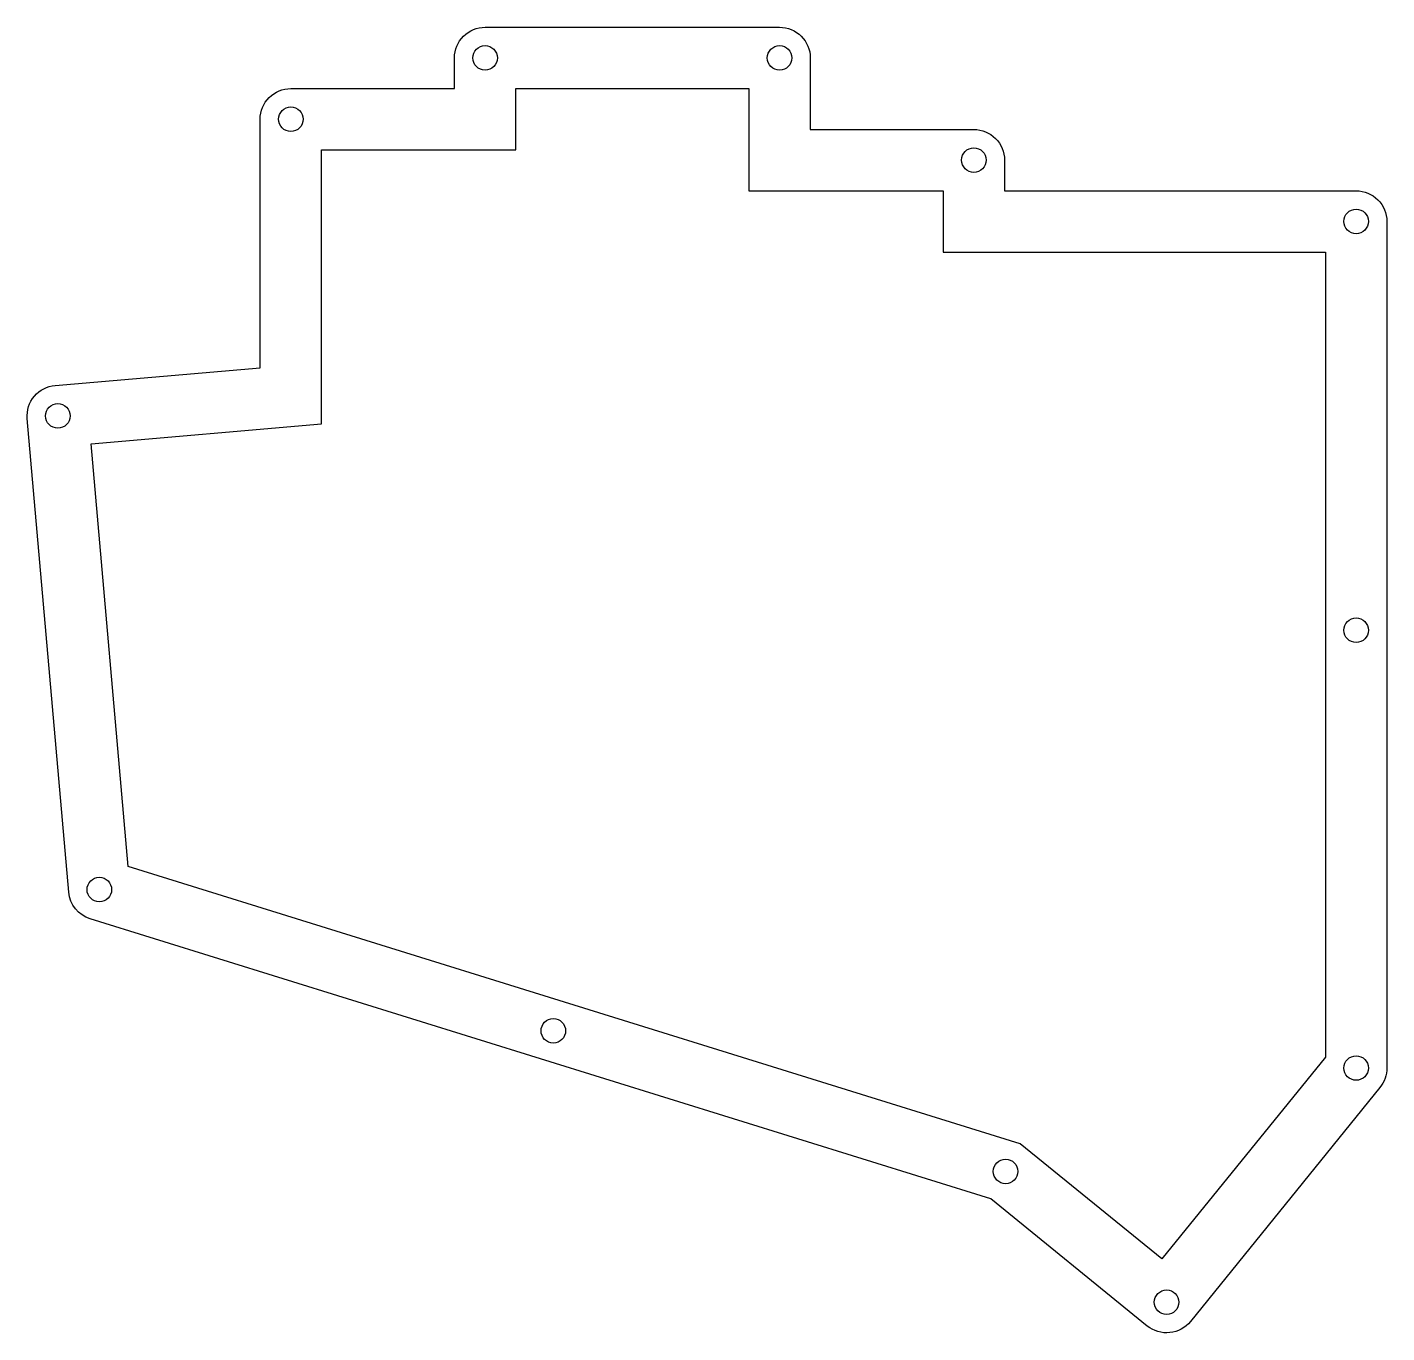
# Model space of a CAD drawing. Header units: millimetres. Extents: x -20 to 113, y -58 to 70.
import ezdxf

# ---------------------------------------------------------------- set-up
doc = ezdxf.new("R2010")
doc.units = ezdxf.units.MM
doc.layers.get('0').update_dxf_attribs({"linetype": 'CONTINUOUS'})

msp = doc.modelspace()

# ---------------------------------------------------------------- linework, layer by layer
msp.add_lwpolyline([(112.72, 51.05), (112.72, 9.53), (112.72, -0.53), (112.72, -31.78, -0.171785), (112.05, -33.67), (93.51, -56.57, -0.414601), (89.29, -57.02), (73.98, -44.59), (-14.09, -17.19, -0.30437), (-16.19, -14.58), (-20.25, 31.76, -0.414702), (-17.51, 35.01), (2.53, 36.73), (2.53, 61.05, -0.414214), (5.53, 64.05), (21.53, 64.05), (21.53, 67.05, -0.414214), (24.53, 70.05), (53.33, 70.05, -0.414214), (56.33, 67.05), (56.33, 60.05), (72.33, 60.05, -0.414214), (75.33, 57.05), (75.33, 54.05), (109.72, 54.05, -0.414214)], format="xyb", close=True)
msp.add_lwpolyline([(106.72, 48.05), (106.72, 9.53), (106.72, -0.53), (106.72, -30.72), (90.73, -50.46), (76.87, -39.21), (-10.39, -12.06), (-14.01, 29.29), (8.53, 31.23), (8.53, 58.05), (27.53, 58.05), (27.53, 64.05), (50.33, 64.05), (50.33, 54.05), (69.33, 54.05), (69.33, 48.05)], close=True)
for centre in [(24.53, 67.05), (53.33, 67.05), (5.53, 61.05), (72.33, 57.05), (109.72, 51.05), (-17.26, 32.02), (109.72, 11.05), (-13.2, -14.32), (31.2, -28.14), (109.72, -31.78), (75.43, -41.9), (91.18, -54.69)]:
    msp.add_circle(centre, 1.2)

doc.saveas('drawing.dxf')
